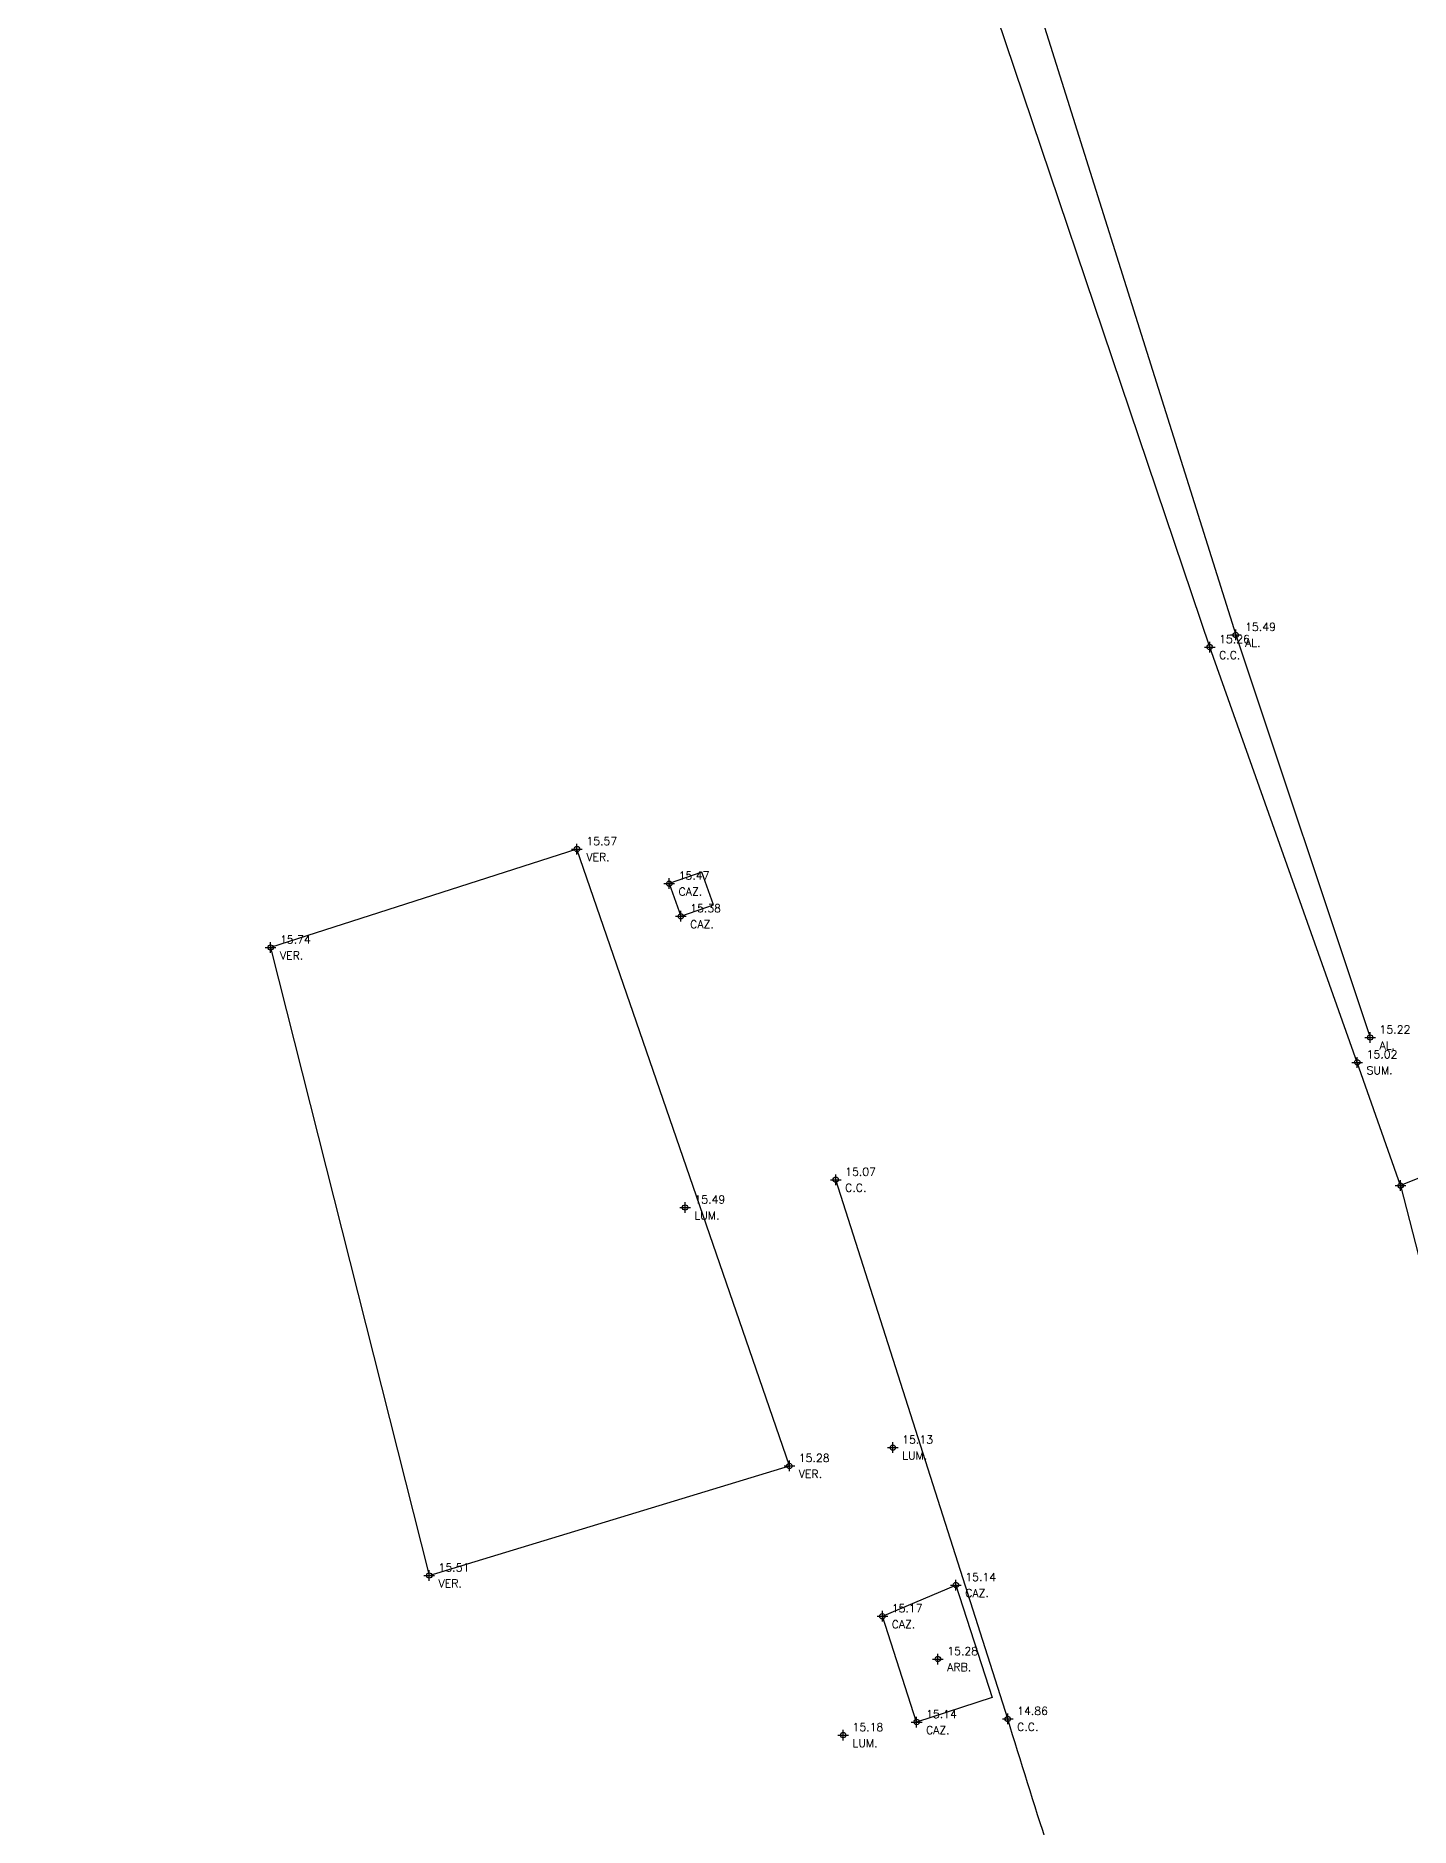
# Model space of a CAD drawing. Header units: metres. Extents: x 27389 to 27997, y 69801 to 70692.
# Drawn here: x 27561 to 27612.5, y 70348.5 to 70415.6 of the extents above; entities that cross this region are included whole.
import ezdxf

# ---------------------------------------------------------------- set-up
doc = ezdxf.new("R2010")
doc.units = ezdxf.units.M
for name, color, linetype in [('C.C.', 1, 'Continuous'), ('CAZ.', 3, 'Continuous'), ('L.E.', 130, 'Continuous'), ('VER.', 2, 'Continuous')]:
    doc.layers.add(name, color=color, linetype=linetype)
doc.styles.get("Standard").update_dxf_attribs({"font": 'simplex.shx'})
doc.linetypes.add('FENCELINE2', pattern='A,0.25,-0.1,[132,ltypeshp.shx,S=0.1,R=0,X=-0.1,Y=0],-0.1,1', length=1.45)

# ---------------------------------------------------------------- blocks, each defined once
blk = doc.blocks.new('*U5')
at = {"color": 0, "linetype": 'ByBlock', "lineweight": -2, "transparency": 16777216}
for p, q in [((-1, 0), (1, 0)), ((0, -1), (0, 1))]:
    blk.add_line(p, q, dxfattribs=at)
blk.add_circle((0, 0), 0.5, dxfattribs=at)

msp = doc.modelspace()

# ---------------------------------------------------------------- linework, layer by layer
at = {"layer": 'C.C.', "flags": 128}
for points in [[(27612.147, 70372.553), (27610.522, 70377.172), (27604.993, 70392.737), (27594.694, 70423.282), (27585.891, 70450.794), (27574.263, 70487.172, 0.018322), (27569.702, 70499.823, 0.072978), (27561, 70514.731)], [(27603.248, 70331.601), (27603.166, 70333.58, 0.082775), (27602.61, 70336.233, 0.004701), (27600.51, 70343.02, -0.00892), (27597.426, 70352.562), (27590.98, 70372.772)]]:
    msp.add_lwpolyline(points, format="xyb", dxfattribs=at)
msp.add_lwpolyline([(27612.147, 70372.553), (27618.034, 70349.613), (27620.43, 70350.357), (27613.631, 70373.152), (27612.147, 70372.553)], dxfattribs=at)
at = {"layer": 'CAZ.', "flags": 128}
for points in [[(27584.739, 70383.871), (27585.172, 70382.647), (27586.398, 70383.081), (27585.965, 70384.305)], [(27594.011, 70352.445), (27592.725, 70356.408), (27595.482, 70357.581), (27596.846, 70353.365)]]:
    msp.add_lwpolyline(points, close=True, dxfattribs=at)
at = {"layer": 'L.E.', "linetype": 'FENCELINE2', "flags": 128}
msp.add_lwpolyline([(27562.528, 70515.635), (27571.237, 70500.452), (27576.003, 70487.589), (27587.459, 70451.013), (27596.537, 70423.17), (27605.969, 70393.195), (27611.008, 70378.104)], dxfattribs=at)
at = {"layer": 'VER.', "flags": 128}
msp.add_lwpolyline([(27575.743, 70357.938), (27589.242, 70362.043), (27581.281, 70385.167), (27569.799, 70381.476), (27575.743, 70357.938)], dxfattribs=at)

# ---------------------------------------------------------------- block references
at = {"layer": 'VER.', "color": 1, "xscale": 0.2, "yscale": 0.2, "zscale": 0.2}
for p in [(27605.969, 70393.195, 15.493), (27604.993, 70392.737, 15.258), (27581.281, 70385.167, 15.574), (27584.739, 70383.871, 15.473), (27585.172, 70382.647, 15.377), (27569.799, 70381.476, 15.743), (27611.008, 70378.104, 15.225), (27610.522, 70377.172, 15.017), (27590.98, 70372.772, 15.067), (27612.147, 70372.553, 15.036), (27585.332, 70371.733, 15.491), (27593.119, 70362.731, 15.127), (27589.242, 70362.043, 15.276), (27575.743, 70357.938, 15.511), (27595.482, 70357.581, 15.145), (27592.725, 70356.408, 15.174), (27594.807, 70354.806, 15.276), (27591.255, 70351.955, 15.182), (27594.011, 70352.445, 15.139), (27597.426, 70352.562, 14.861)]:
    msp.add_blockref('*U5', p, dxfattribs=at)

# ---------------------------------------------------------------- texts
at = {"layer": 'VER.', "color": 1, "char_height": 0.3, "attachment_point": 7}
for s, insert in [('15.26', (27605.343, 70392.887, 15.258)), ('15.49', (27606.319, 70393.345, 15.493)), ('15.57', (27581.631, 70385.317, 15.574)), ('15.47', (27585.089, 70384.021, 15.473)), ('15.38', (27585.522, 70382.797, 15.377)), ('15.74', (27570.149, 70381.626, 15.743)), ('15.22', (27611.358, 70378.254, 15.225)), ('15.02', (27610.872, 70377.322, 15.017)), ('15.07', (27591.33, 70372.922, 15.067)), ('15.49', (27585.682, 70371.883, 15.491)), ('15.13', (27593.469, 70362.881, 15.127)), ('15.28', (27589.592, 70362.193, 15.276)), ('15.51', (27576.093, 70358.088, 15.511)), ('15.14', (27595.832, 70357.731, 15.145)), ('15.17', (27593.075, 70356.558, 15.174)), ('15.28', (27595.157, 70354.956, 15.276)), ('15.14', (27594.361, 70352.595, 15.139)), ('14.86', (27597.776, 70352.712, 14.861)), ('15.18', (27591.605, 70352.105, 15.182))]:
    msp.add_mtext(s, dxfattribs=dict(at, insert=insert))
at = {"layer": 'VER.', "color": 3, "char_height": 0.3, "attachment_point": 1}
for s, insert in [('C.C.', (27605.343, 70392.587, 15.258)), ('AL.', (27606.319, 70393.045, 15.493)), ('VER.', (27581.631, 70385.017, 15.574)), ('CAZ.', (27585.089, 70383.721, 15.473)), ('CAZ.', (27585.522, 70382.497, 15.377)), ('VER.', (27570.149, 70381.326, 15.743)), ('AL.', (27611.358, 70377.954, 15.225)), ('SUM.', (27610.872, 70377.022, 15.017)), ('C.C.', (27591.33, 70372.622, 15.067)), ('LUM.', (27585.682, 70371.583, 15.491)), ('LUM.', (27593.469, 70362.581, 15.127)), ('VER.', (27589.592, 70361.893, 15.276)), ('VER.', (27576.093, 70357.788, 15.511)), ('CAZ.', (27595.832, 70357.431, 15.145)), ('CAZ.', (27593.075, 70356.258, 15.174)), ('ARB.', (27595.157, 70354.656, 15.276)), ('CAZ.', (27594.361, 70352.295, 15.139)), ('C.C.', (27597.776, 70352.412, 14.861)), ('LUM.', (27591.605, 70351.805, 15.182))]:
    msp.add_mtext(s, dxfattribs=dict(at, insert=insert))

doc.saveas('drawing.dxf')
